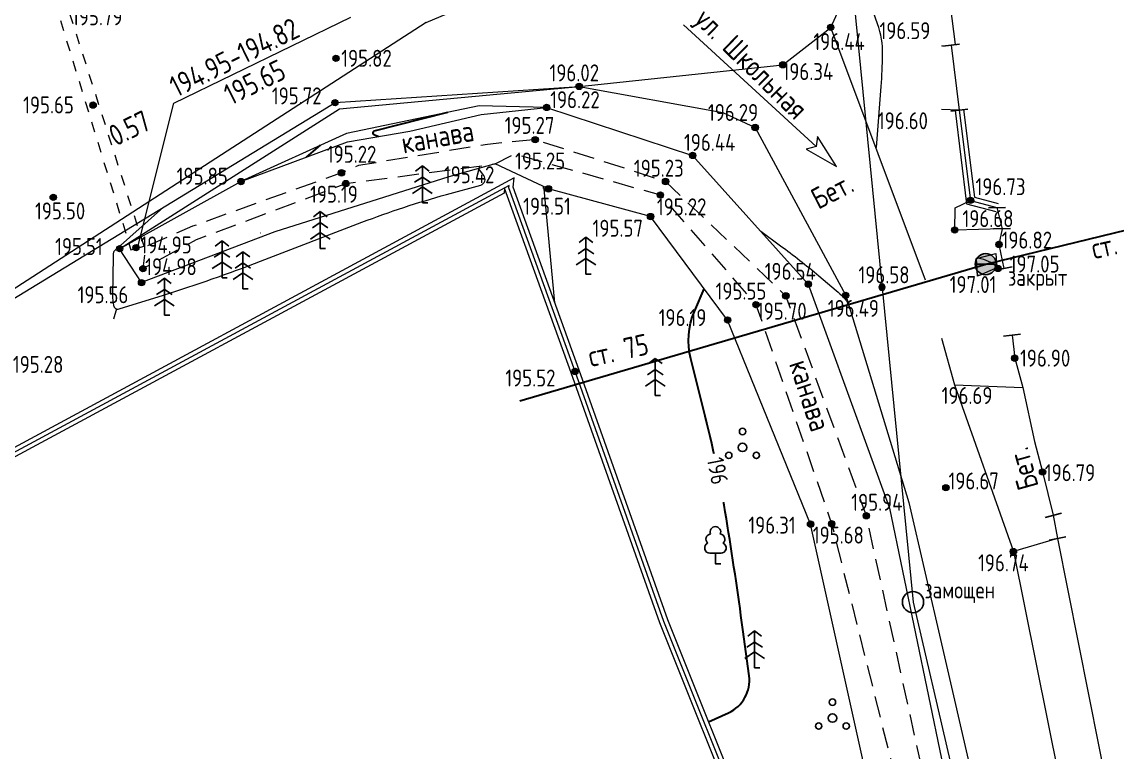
# Model space of a CAD drawing. Header units: metres. Extents: x 41798 to 42103, y 23448 to 23652.
# Drawn here: x 41956.6 to 42008.3, y 23553 to 23587.4 of the extents above; entities that cross this region are included whole.
import ezdxf

# ---------------------------------------------------------------- set-up
doc = ezdxf.new("R2010")
doc.units = ezdxf.units.M
for name, pattern in [('g5_01_5x1_5', [3, 1.5, -1.5]), ('g5_01x1', [2, 1, -1]), ('g5_02x1', [3, 2, -1]), ('g5_366', [1.7000000029802322, 0.2000000029802322, -1.5])]:
    doc.linetypes.add(name, pattern=pattern)
for name, color, linetype in [('03_Здания и строения', 7, 'Continuous'), ('06_Инженерно-технические сооружения', 7, 'Continuous'), ('10_Границы покрытий и угодий', 7, 'Continuous'), ('11_Гидрография', 7, 'Continuous'), ('12_Рельеф', 7, 'Continuous'), ('13_Растительность', 7, 'Continuous'), ('14_Ограждения', 7, 'Continuous'), ('18_Зарамочное оформление', 7, 'Continuous'), ('19_Горизонтали', 7, 'Continuous'), ('31_Водопровод', 7, 'Continuous'), ('35_Телефон', 7, 'Continuous'), ('44_Крышки колодцев', 7, 'Continuous'), ('45_Номера колодцев', 7, 'Continuous'), ('61_Отметки высоты поверхности', 7, 'Continuous')]:
    doc.layers.add(name, color=color, linetype=linetype)
doc.styles.add('LIKE11', font='bm431.shx')
doc.styles.add('Line_GUGK', font='', dxfattribs={"height": 1})
doc.styles.get("Standard").update_dxf_attribs({"font": 'GOST_0.TTF', "height": 2})
doc.styles.get('Line_GUGK').set_extended_font_data('Bm431', italic=True)
doc.linetypes.add('133_2', pattern='A,4,[27,GUGK_2005.shx,S=0.800000011920929,R=0,X=0,Y=0],4,-2', length=10)
doc.linetypes.add('g5_085a', pattern='A,0.001000000047497451,[19,GUGK_2005.shx,S=2,R=180.0000050089563,X=0,Y=0],1,[18,GUGK_2005.shx,S=12,R=180.0000050089563,X=0,Y=0],1', length=2.001000000047497)
doc.linetypes.add('g5_122_v', pattern='A,2,-2,3,-0.6000000238418579,["В",Line_GUGK,S=2,R=0,X=0,Y=-1],-2.799999952316284,3,-2,8,-2,8,-2,6', length=41.39999997615814)
doc.linetypes.add('g5_472', pattern='A,0,-8,[25,GUGK_2005.shx,S=0.800000011920929,R=0,X=0,Y=-0.4000000059604645],0', length=8)
doc.linetypes.add('g5_474_1a', pattern='A,2,-0.5,[28,GUGK_2005.shx,S=2,R=0,X=0,Y=0],-0.5,2', length=5)

# ---------------------------------------------------------------- blocks, each defined once
blk = doc.blocks.new('g5_329_6')
at = {"color": 0, "linetype": 'ByBlock', "lineweight": 15}
blk.add_line((0, 0), (1, 0), dxfattribs=at)
blk = doc.blocks.new('g5_330')
at = {"linetype": 'ByBlock'}
blk.add_hatch(color=0, dxfattribs=at).paths.add_polyline_path([(-0.3, 0, 1), (0.3, 0, 1)])
at = {"color": 0, "linetype": 'ByBlock', "lineweight": -2}
blk.add_circle((0, 0), 0.3, dxfattribs=at)
at = {"color": 0, "linetype": 'ByBlock', "lineweight": 15, "flags": 12}
for tag, p in [('number', (-7.619999885559082, -0.800000011920929)), ('z', (0.5, -0.800000011920929))]:
    blk.add_attdef(tag, p, '', height=1.600000023841858, dxfattribs=at)
blk = doc.blocks.new('g5_388_2')
at = {"color": 0, "flags": 128}
for points in [[(0, 3.5), (-0.648152960053835, 3.00555646629539)], [(0, 3.5), (0.648152960053835, 3.00555646629539)], [(0, 0), (0, 3.5)], [(0, 2.44194090989549), (-0.729456388550349, 1.94501724603264)], [(0, 2.44194090989549), (0.729456388550349, 1.94501724603264)], [(0, 1.50258187973134), (-0.930115328149554, 0.885288783008946)], [(0, 1.50258187973134), (0.930115328149554, 0.885288783008946)], [(0.5, 0), (0, 0)]]:
    blk.add_lwpolyline(points, dxfattribs=at)
at = {"style": 'LIKE11', "flags": 8}
for tag, p in [('Описание', (-14.14287361989553, 0.844163702381134)), ('Метрические данные', (1.70182326661578, 0.614654757590622))]:
    blk.add_attdef(tag, p, '', height=2, dxfattribs=at)
blk = doc.blocks.new('g5_388_1')
at = {"color": 0, "flags": 128}
blk.add_lwpolyline([(0, 0.99423149460381), (0.513141325947899, 0.99423149460381, 0.7980424165725708), (0.729456388550349, 1.94501724603264, 0.6363283395767212), (0.462796798938016, 2.81074059364795, 0.5330644249916077), (0, 3.5, 0.5330644249916077), (-0.462796798938011, 2.81074059364795, 0.6363283395767212), (-0.729456388550344, 1.94501724603264, 0.7980424165725708), (-0.513141325947899, 0.99423149460381)], format="xyb", dxfattribs=at)
for points in [[(0, 0.99423149460381), (-0.513141325947899, 0.99423149460381)], [(0.5, 0), (0, 0), (0, 0.99423149460381)]]:
    blk.add_lwpolyline(points, dxfattribs=at)
at = {"style": 'LIKE11', "flags": 8}
for tag, p in [('Описание', (-14.18582778595089, 0.838153843312421)), ('Метрические данные', (1.49018894412265, 0.457040420709325))]:
    blk.add_attdef(tag, p, '', height=2, dxfattribs=at)
blk = doc.blocks.new('g5_394')
at = {"color": 0}
for centre, radius in [((-3.216285744678249e-16, 1.5), 0.300000011920929), ((0, 0), 0.4000000059604645), ((-1.299038105676658, -0.7499999999999993), 0.300000011920929), ((1.299038105676658, -0.7499999999999993), 0.300000011920929)]:
    blk.add_circle(centre, radius, dxfattribs=at)
blk = doc.blocks.new('g5_475_5')
at = {"color": 0, "flags": 128}
blk.add_lwpolyline([(0, -0.8), (0, 0.8)], dxfattribs=at)
blk = doc.blocks.new('g5_117v')
h = blk.add_hatch(color=255)
h.paths.add_polyline_path([(-0.9219544457292888, 0.07500000000000012), (0.9219544457292888, 0.075, 0.9219544529914856)])
h.paths.add_polyline_path([(0.9219544457292888, -0.07499999999999998), (-0.9219544457292888, -0.07499999999999987, 0.9219544529914856)])
at = {"color": 0}
blk.add_line((-1, 1.224606353822377e-16), (1, 1.224606353822377e-16), dxfattribs=at)
blk.add_circle((0, 0), 1, dxfattribs=at)
at = {"style": 'LIKE11', "flags": 8}
for tag, p in [('Номер', (0, 1.699999988079071)), ('Отметка кольца люка', (7.145486520431816e-16, -2.800000011920929)), ('Отметка земли (возле него)', (7.145486520431816e-16, -4.800000011920929)), ('Верх прокладки', (7.145486520431816e-16, -6.800000011920929)), ('Низ прокладки', (7.145486520431816e-16, -8.800000011920929))]:
    blk.add_attdef(tag, p, '', height=1.600000023841858, dxfattribs=at)
blk = doc.blocks.new('g5_118')
h = blk.add_hatch(color=255)
edge = h.paths.add_edge_path()
edge.add_arc((0, 0), 0.925000011920929, 0, 360.0000100179126)
at = {"color": 0}
blk.add_circle((0, 0), 1, dxfattribs=at)
at = {"style": 'LIKE11', "flags": 8}
for tag, p, height in [('Номер', (0, 1.699999988079071), 1.600000023841858), ('Текст', (1.170981290568942, -0.6603920071274143), 2), ('Отметка кольца люка', (7.145486520431816e-16, -2.800000011920929), 1.600000023841858), ('Отметка земли (возле него)', (7.145486520431816e-16, -4.800000011920929), 1.600000023841858), ('Верх прокладки', (7.145486520431816e-16, -6.800000011920929), 1.600000023841858), ('Низ прокладки', (7.145486520431816e-16, -8.800000011920929), 1.600000023841858)]:
    blk.add_attdef(tag, p, '', height=height, dxfattribs=at)

msp = doc.modelspace()

# ---------------------------------------------------------------- hatches: boundary and pattern name
at = {"layer": '61_Отметки высоты поверхности', "linetype": 'Continuous', "ltscale": 0.5}
msp.add_hatch(color=7, dxfattribs=at).paths.add_polyline_path([(41997.039, 23574.91, 1), (41997.339, 23574.91, 1)])

# ---------------------------------------------------------------- linework, layer by layer
at = {"layer": '03_Здания и строения', "color": 7, "linetype": 'Continuous', "lineweight": 20, "ltscale": 0.5, "flags": 128}
msp.add_lwpolyline([(42003.446, 23571.566), (42003.83499999857, 23570.17999996281), (42004.38500001049, 23567.63100005722), (42004.75699998951, 23566.20100022888), (42005.26699997998, 23564.15700008011)], dxfattribs=at)
at = {"layer": '06_Инженерно-технические сооружения', "color": 7, "linetype": 'g5_01x1', "lineweight": 20, "ltscale": 0.5, "flags": 128}
for points in [[(41957.266, 23591.313), (41961.76899978257, 23576.66899994659)], [(41962.387, 23576.846), (41957.7284053917, 23591.45807294464)]]:
    msp.add_lwpolyline(points, dxfattribs=at)
at = {"layer": '06_Инженерно-технические сооружения', "color": 7, "linetype": 'Continuous', "lineweight": 20, "flags": 128}
msp.add_lwpolyline([(41962.078, 23576.7575), (41963.80000667036, 23583.58790498716), (41972.13837385621, 23587.63913209208)], dxfattribs=at)
at = {"layer": '06_Инженерно-технические сооружения', "color": 7, "linetype": 'Continuous', "lineweight": 20, "ltscale": 0.5, "flags": 128}
msp.add_lwpolyline([(41961.769, 23576.669), (41962.38699997091, 23576.84600000107)], dxfattribs=at)
at = {"layer": '10_Границы покрытий и угодий', "color": 7, "linetype": 'g5_01_5x1_5', "lineweight": 20, "ltscale": 500, "flags": 128}
for points in [[(41999.241, 23575.243), (41994.76999980545, 23587.16399952698), (41999.40400000251, 23597.20199963379)], [(41982.906, 23584.379), (41992.50800023651, 23585.39899998093), (41994.77000032044, 23587.16400008583)], [(42000, 23586.29804952508), (42000.44599999261, 23586.32799989128), (42000.832, 23583.264)], [(42000.832, 23583.264), (42000, 23583.2942341877)], [(42002.85, 23577.671), (42000.61699995994, 23577.60799999899), (42000.63699994087, 23578.64999997234), (42001.36100003719, 23579.00600003815), (42002.60800000131, 23578.66799997902), (42002.85, 23577.671)], [(41995.476, 23574.528), (41998.45999996758, 23564.75500023651), (42000, 23558.09169574601)], [(42000, 23572.50438609797), (42000.60900003052, 23570.3070001297), (42003.38400012589, 23562.4479999237), (42006.24600011444, 23548.24399945068), (42007.0630000267, 23544.64699932861), (42008.29400045014, 23539.62699887085), (42010.24999982453, 23530.38700100708), (42011.27900010681, 23525.9510001831), (42013.25699979401, 23519.16099926758), (42014.73500043488, 23514.40700146484)], [(42000.609, 23570.307), (42003.83500007057, 23570.17999999595)], [(42005.267, 23564.157), (42005.46199999285, 23563.0660000391), (42003.38399998379, 23562.44800000858)], [(42000, 23558.09169574601), (42001.48000018692, 23551.68799984741), (42004.71500032044, 23536.18600094604), (42010.93799989319, 23513.50600064087)]]:
    msp.add_lwpolyline(points, dxfattribs=at)
at = {"layer": '10_Границы покрытий и угодий', "color": 7, "linetype": 'g5_366', "lineweight": 20, "ltscale": 500, "flags": 128}
msp.add_lwpolyline([(41961.238, 23576.726), (41971.60400017547, 23583.33000009155), (41982.90599926758, 23584.37899987793)], dxfattribs=at)
at = {"layer": '12_Рельеф', "color": 7, "linetype": 'g5_085a', "lineweight": 20, "ltscale": 0.5, "flags": 128}
msp.add_lwpolyline([(41981.373, 23583.387), (41978.18400010872, 23583.46200000298), (41971.9339998703, 23582.16499999714), (41966.95800003815, 23579.89399996948)], dxfattribs=at)
at = {"layer": '14_Ограждения', "color": 7, "linetype": 'Continuous', "lineweight": 20, "ltscale": 0.5, "flags": 128}
for points in [[(42000, 23591.40491635984), (42000.64439208985, 23586.35330607605)], [(42000.63352583122, 23583.23934221783), (42001.17908029032, 23578.84809309387), (42002.55567787361, 23578.47496515655)], [(42001.03047416878, 23583.28865778217), (42001.54291967821, 23579.16390711212), (42002.66032217217, 23578.86103445434)]]:
    msp.add_lwpolyline(points, dxfattribs=at)
at = {"layer": '14_Ограждения', "color": 7, "linetype": 'g5_472', "lineweight": 20, "ltscale": 0.5, "flags": 128}
msp.add_lwpolyline([(42000.832, 23583.264), (42001.36099998427, 23579.006000103), (42002.60800002289, 23578.66799980545)], dxfattribs=at)
at = {"layer": '14_Ограждения', "color": 7, "linetype": 'g5_474_1a', "lineweight": 20, "ltscale": 0.5, "flags": 128}
for points in [[(42002.85, 23577.671), (42002.70400000214, 23576.92800002909), (42002.92599999755, 23575.78799998379)], [(42003.322, 23572.65), (42003.44599999797, 23571.56600000858)], [(42005.462, 23563.066), (42008.38800011826, 23548.35700036621)]]:
    msp.add_lwpolyline(points, dxfattribs=at)
at = {"layer": '18_Зарамочное оформление', "color": 7, "linetype": 'Continuous', "lineweight": 20, "ltscale": 0.5, "flags": 128}
msp.add_lwpolyline([(41987.833452628, 23587.28518340593), (41994.07836931589, 23581.54507573039), (41993.61321611286, 23581.41698965789), (41995.04935103194, 23580.59808211371), (41994.15235409765, 23582.02183541455), (41994.07836931589, 23581.54507573039)], dxfattribs=at)
at = {"layer": '19_Горизонтали', "color": 32, "linetype": 'Continuous', "lineweight": 20, "ltscale": 0.5, "flags": 128}
for points, elevation in [([(41996.92383117705, 23581.49867063525), (41997.14873655241, 23584.37614564177, 0.01588140800595284), (41997.21796340972, 23585.87213617327), (41997.21796340972, 23585.87213617327, 0.08837118744850159), (41996.98032424782, 23587.3279946034), (41996.69836378848, 23588.12996179202, 0.5023033022880554), (41996.1911403659, 23588.287827549), (41996.1911403659, 23588.287827549, -0.7138271331787109), (41995.95430607433, 23588.45358351953), (41996.16240425139, 23589.17797094347, -0.03126268833875656), (41996.96531575662, 23591.43165167821), (41999.38062116885, 23597.06954491064, 0.06756627559661865), (41999.40327758819, 23597.15146451952), (41999.40904541045, 23597.19396215441)], 196.5), ([(41963.31208343535, 23578.6870003319), (41960.99309350344, 23576.62441388394, 0.2210519313812256), (41960.93718071013, 23576.49532609942), (41960.93718071013, 23576.49532609942, -0.01093665510416031), (41960.93787727947, 23576.34023388073), (41960.9064507715, 23574.5323355873, 0.04858528822660446), (41960.94464416533, 23574.05421501162), (41960.94464416533, 23574.05421501162, 0.4516755938529968), (41961.21700575988, 23573.88891186437), (41963.30362529784, 23574.54123693469, 0.01594398729503155), (41967.88596340214, 23576.13583993171), (41972.66493182108, 23577.97167529626, -0.02429745905101299), (41976.64607162505, 23579.28295522692), (41978.26356623021, 23579.72990773282, 0.5338345170021057), (41978.41086883574, 23580.17365747454), (41978.15321655303, 23580.5055084801)], 195.5), ([(41981.75735170861, 23574.18213059274), (41981.25837244096, 23579.54740439823, 0.4720650911331177), (41981.23848266631, 23579.56089406969, -0.4993413090705872), (41981.22025951346, 23579.57446479587), (41981.21987075835, 23579.66169172289)], 195.5), ([(41991.47257919341, 23577.54630476), (41992.39921684295, 23576.86958318713, -0.01729901507496834), (41994.20349060756, 23575.45369703837), (41995.0324708365, 23574.75551152752, -0.02474134601652622), (41995.36723442107, 23574.44400077822), (41995.3792555067, 23574.43165045647, -0.105242520570755), (41995.59998054534, 23574.08128553393), (41995.67305679351, 23573.88261323931)], 196.5), ([(42001.85811920196, 23575.50277620318), (42001.76257914885, 23575.47142686267, -0.4524028301239014), (42001.69382209807, 23575.51195722582), (42001.69382209807, 23575.51195722582, -0.02743828110396862), (42001.67774431576, 23575.63159170984), (42001.62714309722, 23576.27300077441)], 197), ([(42002.60589523345, 23575.86828046801), (42002.41472167998, 23576.00935369494, 0.09493019431829453), (42001.99377025589, 23576.21085136287), (42001.70983047515, 23576.28551870348), (42001.70856018096, 23576.28691679003)], 197)]:
    msp.add_lwpolyline(points, format="xyb", dxfattribs=dict(at, elevation=elevation))
at = {"layer": '19_Горизонтали', "color": 32, "linetype": 'Continuous', "lineweight": 30, "ltscale": 0.5, "elevation": 196, "flags": 128}
for points in [[(41981.98818130523, 23584.31816297533), (41982.06881637603, 23584.30129629137)], [(41970.0492565158, 23581.04659849169), (41970.70282478362, 23581.60310369494)]]:
    msp.add_lwpolyline(points, dxfattribs=at)
for points in [[(41976.69590301543, 23583.15319067004), (41973.23158317724, 23582.26435657765, 0.7331892848014832), (41973.22312850982, 23582.10890775683), (41973.46536560088, 23582.01777845385)], [(41989.01177349002, 23554.41654025021), (41989.95651168853, 23554.8471873379, 0.3303848505020142), (41990.91885806314, 23556.58837849012), (41990.62561034615, 23558.77557683055, 0.007341846823692322), (41989.84840126067, 23563.98990684512, 0.02141180448234081), (41988.77368521764, 23569.14677961294), (41988.16723265691, 23571.53898987456, -0.1649379283189774), (41988.34234352141, 23573.76080852511), (41988.80660934478, 23574.84202772143)]]:
    msp.add_lwpolyline(points, format="xyb", dxfattribs=at)
at = {"layer": '19_Горизонтали', "color": 32, "linetype": 'Continuous', "lineweight": 20, "ltscale": 0.5, "elevation": 195.5, "flags": 128}
msp.add_lwpolyline([(41967.89260406524, 23577.4611397362), (41967.88027305633, 23577.4650459862)], dxfattribs=at)
at = {"layer": '31_Водопровод', "color": 94, "linetype": 'g5_122_v', "lineweight": 30, "ltscale": 500, "flags": 128}
msp.add_lwpolyline([(41980.10985545416, 23569.55384119484), (42002.07999972601, 23575.99800022575), (42011.18354205389, 23578.20667704078)], dxfattribs=at)
at = {"layer": '31_Водопровод', "color": 7, "linetype": 'Continuous', "lineweight": 20, "ltscale": 500, "flags": 128}
msp.add_lwpolyline([(42001.691, 23575.432), (42001.64000000095, 23576.26800002527), (42002.54905559158, 23576.49606366825), (42002.6101532731, 23575.82126738501), (42001.691, 23575.432)], dxfattribs=at)
at = {"layer": '35_Телефон', "color": 6, "linetype": '133_2', "lineweight": 20, "ltscale": 500, "flags": 128}
for points in [[(41975.69093153805, 23587.38929543577), (41995.15900061459, 23595.61200032316), (42005.57699988216, 23600.77700028501)], [(41995.15899861073, 23595.61200086314), (41998.64936101651, 23560.06269208629)], [(41975.69093153805, 23587.38929543577), (41891.61299727291, 23533.04400048337), (41893.2409345898, 23525.3903673657)], [(41998.6493609255, 23560.06269327981), (42010.87624481375, 23507.47388331277)]]:
    msp.add_lwpolyline(points, dxfattribs=at)
at = {"layer": '61_Отметки высоты поверхности', "color": 7, "linetype": 'Continuous', "lineweight": 20, "ltscale": 0.5, "elevation": 196.5809936523438, "flags": 128}
msp.add_lwpolyline([(41997.039, 23574.91, 1), (41997.339, 23574.91, 1)], format="xyb", close=True, dxfattribs=at)

# ---------------------------------------------------------------- block references
at = {"layer": '13_Растительность', "color": 92, "linetype": 'Continuous', "lineweight": 20, "xscale": 0.5, "yscale": 0.5, "zscale": 0.5}
for name, p in [('g5_388_2', (41975.51323037968, 23578.88673040404)), ('g5_388_2', (41970.69746045337, 23576.73422717941)), ('g5_388_2', (41966.06410605459, 23575.34786917033)), ('g5_388_2', (41983.22609551156, 23575.51955144474)), ('g5_388_2', (41967.04914990315, 23574.8371056933)), ('g5_388_2', (41963.34651736569, 23573.587376507)), ('g5_388_2', (41986.4955292151, 23569.8076935789)), ('g5_388_1', (41989.33090309321, 23561.87076195341)), ('g5_388_2', (41991.18251874826, 23556.96109023165)), ('g5_394', (41994.85147994348, 23554.59527537789))]:
    msp.add_blockref(name, p, dxfattribs=at)
at = {"layer": '14_Ограждения', "color": 7, "linetype": 'Continuous', "lineweight": 20, "xscale": 0.5, "yscale": 0.5, "zscale": 0.5}
for p, rotation in [((42000.446, 23586.328, 196.682), 97.26948212114945), ((42000.832, 23583.264, 196.645), 277.0819506260647), ((42002.608, 23578.668, 196.625), 91.0695349964213), ((42002.85, 23577.671, 196.594), 270.5875608764065), ((42002.926, 23575.788, 196.878), 101.019679447215), ((42003.322, 23572.65, 196.951), 276.5257546615723), ((42005.267, 23564.157, 196.757), 104.0098679639549), ((42005.462, 23563.066, 196.768), 281.2507429256037)]:
    msp.add_blockref('g5_475_5', p, dxfattribs=dict(at, rotation=rotation))
at = {"layer": '19_Горизонтали', "color": 32, "linetype": 'Continuous', "lineweight": 20, "xscale": 0.5, "yscale": 0.5, "zscale": 0.5, "rotation": 253.3312245421527}
msp.add_blockref('g5_329_6', (41961.08689231902, 23573.89071374896, 195.4999996509812), dxfattribs=at)
at = {"layer": '44_Крышки колодцев', "color": 7, "linetype": 'Continuous', "lineweight": 20, "xscale": 0.5, "yscale": 0.5, "zscale": 0.5}
for name, p in [('g5_117v', (42002.08000201416, 23575.99800042724, 0.4639999999999986)), ('g5_118', (41998.6493609255, 23560.06269327981))]:
    msp.add_blockref(name, p, dxfattribs=at)
at = {"layer": '61_Отметки высоты поверхности', "color": 7, "linetype": 'Continuous', "lineweight": 20, "xscale": 0.5, "yscale": 0.5, "zscale": 0.5}
for p in [(41994.77, 23587.164, 196.445), (41971.438, 23585.706, 195.816), (41992.508, 23585.399, 196.342), (41982.906, 23584.379, 196.024), (41959.98418951475, 23583.49613227961, 195.906), (41971.395, 23583.616, 195.723), (41981.373, 23583.387, 196.225), (41991.207, 23582.442, 196.286), (41980.835, 23581.868, 195.274), (41988.257, 23581.125, 196.444), (41971.697, 23580.305, 195.222), (41966.958, 23579.894, 195.854), (41971.901, 23579.798, 195.188), (41986.979, 23579.896, 195.226), (41981.46, 23579.549, 195.509), (41986.737, 23579.261, 195.221), (41958.10663773261, 23579.14836413453, 195.502), (42001.361, 23579.006, 196.729), (41986.274, 23578.243, 195.57), (42000.617, 23577.608, 196.681), (41961.238, 23576.726, 195.513), (41962.01, 23576.775, 195.502), (42002.704, 23576.928, 196.816), (41962.335, 23575.788, 194.985), (42002.65479663124, 23575.79468294507, 196.856), (41962.271, 23575.126, 195.56), (41993.712, 23575.054, 196.539), (41991.244, 23574.087, 195.554), (41992.653, 23574.507, 195.696), (41995.476, 23574.528, 196.493), (41989.908, 23573.363, 196.187), (42003.446, 23571.566, 196.905), (41982.711, 23570.94, 195.524), (42004.757, 23566.201, 196.791), (42000.2, 23565.458, 196.674), (41994.813, 23563.756, 195.677), (41996.449, 23564.134, 195.936), (41993.82, 23563.741, 196.312), (42003.384, 23562.448, 196.735)]:
    msp.add_blockref('g5_330', p, dxfattribs=at)

# ---------------------------------------------------------------- texts
at = {"layer": '06_Инженерно-технические сооружения', "color": 7, "linetype": 'Continuous', "lineweight": 15}
for s, rotation, p in [('194.95-194.82', 26.29985171990378, (41963.92352477302, 23583.84662681364)), ('195.65', 26.29985171990378, (41966.48597126967, 23583.47077641011)), ('0.57', 26.29985171990378, (41961.05232219896, 23581.53523909708)), ('канава', 10.29061657431415, (41974.62088685782, 23581.20826473706)), ('канава', 288.0820522466403, (41992.78990868635, 23571.29740071896))]:
    msp.add_text(s, height=1, rotation=rotation, dxfattribs=at).set_placement(p)
at = {"layer": '10_Границы покрытий и угодий', "color": 7, "linetype": 'Continuous', "lineweight": 15}
for rotation, p in [(27.09304841840654, (41994.1803659185, 23578.5594029406)), (105.6276938915208, (42004.58155825764, 23565.52849626321))]:
    msp.add_text('Бет.', height=1, rotation=rotation, dxfattribs=at).set_placement(p)
at = {"layer": '18_Зарамочное оформление', "color": 7, "linetype": 'Continuous', "lineweight": 15}
msp.add_text('ул. Школьная', height=1, rotation=315.5814593546222, dxfattribs=at).set_placement((41988.28629277814, 23587.44732754461))
at = {"layer": '31_Водопровод', "color": 94, "linetype": 'Continuous', "lineweight": 15}
for p in [(42007.18835892761, 23576.2235924741), (41983.45876911542, 23571.13923276997)]:
    msp.add_text('ст. 75', height=1, rotation=12.54090350487124, dxfattribs=at).set_placement(p)
at = {"layer": '45_Номера колодцев', "color": 7, "linetype": 'Continuous', "lineweight": 15, "ltscale": 0.5}
for s, p in [('197.05', (42003.20959964599, 23575.60350664598)), ('закрыт', (42003.13328056859, 23574.97604470116)), ('замощен', (41999.18824199773, 23560.23644606489))]:
    msp.add_text(s, height=0.8, dxfattribs=at).set_placement(p)
at = {"layer": '61_Отметки высоты поверхности', "color": 7, "linetype": 'Continuous', "lineweight": 15, "ltscale": 0.5}
for s, p in [('195.79', (41958.99212939038, 23587.2621058534)), ('196.59', (41997.06970263128, 23586.60734970611)), ('196.44', (41993.95089653107, 23586.09180061276)), ('195.82', (41971.688, 23585.30599999404)), ('196.02', (41981.50937223115, 23584.61817618349)), ('196.34', (41992.49320504241, 23584.67868505439)), ('195.72', (41968.41414477851, 23583.53216670806)), ('196.22', (41981.54316455929, 23583.35316603071)), ('195.65', (41956.68412592874, 23583.1063490437)), ('196.29', (41988.98021431289, 23582.74995969021)), ('196.60', (41996.99114103148, 23582.35984357752)), ('195.27', (41979.39265746873, 23582.14276339861)), ('196.44', (41987.84997522399, 23581.33762842166)), ('195.22', (41971.00713946376, 23580.77989288025)), ('195.25', (41979.88142915486, 23580.46269545293)), ('195.85', (41963.9256616025, 23579.74768967594)), ('195.42', (41976.5280112128, 23579.81545501784)), ('195.23', (41985.48746969629, 23580.1217937754)), ('196.73', (42001.59560317065, 23579.2503278611)), ('195.19', (41970.21546489295, 23578.89469521503)), ('195.50', (41957.24567611259, 23578.10756783275)), ('195.51', (41980.26552120195, 23578.32956418478)), ('195.22', (41986.57350164912, 23578.30037407248)), ('196.68', (42000.97986665283, 23577.74681868694)), ('195.57', (41983.53994675716, 23577.29154818263)), ('196.82', (42002.82742759667, 23576.73386077137)), ('195.51', (41958.19238352718, 23576.42941366664)), ('194.95', (41962.21813390818, 23576.50402792403)), ('194.98', (41962.4415626856, 23575.4781256333)), ('196.54', (41991.65598157414, 23575.26061347983)), ('196.58', (41996.0772782157, 23575.0939949323)), ('197.01', (42000.38013649683, 23574.63857016208)), ('195.56', (41959.25516957678, 23574.15640299709)), ('195.55', (41989.34081837523, 23574.32684904013)), ('196.49', (41994.6296928314, 23573.51317547407)), ('196.19', (41986.65528132607, 23573.07865565813)), ('195.70', (41991.28716177733, 23573.38128922968)), ('195.28', (41956.202, 23570.87299999404)), ('196.90', (42003.696, 23571.16599999404)), ('195.52', (41979.42409240515, 23570.22977543009)), ('196.69', (42000, 23569.4038449849)), ('196.79', (42004.86560686036, 23565.76572088708)), ('196.67', (42000.32483866371, 23565.37484166883)), ('195.94', (41995.73817471076, 23564.37057914874)), ('196.31', (41990.88603140532, 23563.29077198726)), ('195.68', (41993.92145846983, 23562.82159695241)), ('196.74', (42001.71667659836, 23561.51498321266))]:
    msp.add_text(s, height=0.8, dxfattribs=at).set_placement(p)

# ---------------------------------------------------------------- next in the draw order: wipeouts: each hides what was drawn before it
at = {"color": 7, "linetype": 'Continuous', "lineweight": 20}
msp.add_wipeout([(41988.80536371133, 23566.971807701775), (41989.25055431808, 23564.68918232678), (41990.19280083018, 23564.872952866186), (41989.74761022343, 23567.15557824118)], dxfattribs=at).translate(0, 0, 196).dxf.layer = '19_Горизонтали'

# ---------------------------------------------------------------- next in the draw order: linework, layer by layer
at = {"layer": '06_Инженерно-технические сооружения', "color": 7, "linetype": 'Continuous', "lineweight": 20, "ltscale": 0.5, "flags": 128}
msp.add_lwpolyline([(42000, 23534.21089100545), (41996.82900040436, 23550.15700112915), (41993.81999962616, 23563.74100076294), (41989.90799992371, 23573.36299859619), (41986.27399914551, 23578.243003479), (41981.45999996948, 23579.54900323486), (41978.95200054932, 23580.72599755859), (41976.75299923706, 23580.11900292969), (41968.5480012207, 23577.52700006104), (41962.27100079346, 23575.12599908447), (41961.23799984741, 23576.72600137329), (41966.95800106812, 23579.89399682617), (41971.97599880982, 23581.76499902344), (41974.92199986267, 23582.26499902344), (41978.28299992371, 23583.05200158692), (41981.3730000763, 23583.38700067139), (41988.25700085449, 23581.12499963379), (41993.71199982453, 23575.05400048828), (41997.53400032807, 23564.49999963379), (42000, 23552.66767698075)], dxfattribs=at)
at = {"layer": '10_Границы покрытий и угодий', "color": 7, "linetype": 'g5_01_5x1_5', "lineweight": 20, "ltscale": 500, "flags": 128}
msp.add_lwpolyline([(41952.363, 23565.025), (41951.92171814489, 23565.89776107073), (41951.94697358656, 23567.48885335922), (41952.32580507743, 23569.98914136887), (41953.18448981094, 23572.2621301651), (41954.57499989319, 23573.35699977875), (41970.70499905395, 23583.19700088501), (41971.39499958801, 23583.61599960327), (41982.90599926758, 23584.37900009155), (41989.67400082397, 23583.15200080872), (41991.20700177002, 23582.4419998169), (41995.4759989624, 23574.5280002594)], dxfattribs=at)
at = {"layer": '11_Гидрография', "color": 92, "linetype": 'g5_02x1', "lineweight": 20, "ltscale": 0.5, "flags": 128}
msp.add_lwpolyline([(42000, 23546.40494474426), (41999.34699989319, 23550.97400082398), (41996.4490001297, 23564.13400067139), (41992.65299964905, 23574.50700177002), (41986.97899986267, 23579.89600170898), (41980.83500076294, 23581.86800183106), (41978.59099937439, 23581.64700115967), (41972.50000167847, 23580.6450022583), (41971.69700027466, 23580.30499829102), (41964.67299819946, 23577.78299893189), (41962.44700027466, 23576.81500042725), (41962.33500076294, 23575.788), (41964.86599899292, 23577.1569994812), (41971.90099884033, 23579.79799832153), (41978.95199943543, 23580.72600354004), (41979.86600090027, 23581.20200146484), (41986.73699928284, 23579.26099957275), (41991.24399925232, 23574.08699978638), (41994.81300045014, 23563.75599850464), (41998.08499980927, 23550.69799984741), (42000, 23539.01621337788)], dxfattribs=at)
at = {"layer": '14_Ограждения', "color": 7, "linetype": 'Continuous', "lineweight": 20, "ltscale": 0.5, "flags": 128}
for points in [[(41998.94636401331, 23522.18581245545), (41996.86518044567, 23531.68277680206), (41991.12801749801, 23549.13248097229), (41987.08813150024, 23559.21969067383), (41982.89932496643, 23571.00733410645), (41979.79964311218, 23579.62475048828), (41979.84496362304, 23580.06142269897), (41952.26812417602, 23565.20106350708)], [(41998.55563598668, 23522.10018754455), (41996.47881968116, 23531.57722412872), (41990.75198276138, 23548.99551808167), (41986.71386773681, 23559.07831036377), (41982.52267320251, 23570.87266766357), (41979.39235551452, 23579.57525097656), (41979.36903817749, 23579.35057675171), (41952.45787484741, 23564.84893643188)]]:
    msp.add_lwpolyline(points, dxfattribs=at)
at = {"layer": '14_Ограждения', "color": 7, "linetype": 'g5_472', "lineweight": 20, "ltscale": 0.5, "flags": 128}
msp.add_lwpolyline([(41998.751, 23522.143), (41996.67200000381, 23531.63000046539), (41990.9400001297, 23549.06399952698), (41986.90099961853, 23559.1490005188), (41982.71099908447, 23570.94000088501), (41979.59599931335, 23579.60000073242), (41979.60700090027, 23579.70599972534), (41952.36299951172, 23565.02499996948)], dxfattribs=at)

# ---------------------------------------------------------------- next in the draw order: block references
at = {"layer": '13_Растительность', "color": 92, "linetype": 'Continuous', "lineweight": 20, "xscale": 0.5, "yscale": 0.5, "zscale": 0.5}
msp.add_blockref('g5_394', (41990.61193779187, 23567.35811288863), dxfattribs=at)

# ---------------------------------------------------------------- next in the draw order: texts
at = {"layer": '19_Горизонтали', "color": 32, "linetype": 'Continuous', "lineweight": 15}
msp.add_text('196', height=0.8, rotation=281.0361110611252, dxfattribs=at).set_placement((41988.9209834942, 23566.79690309739))

doc.saveas('drawing.dxf')
